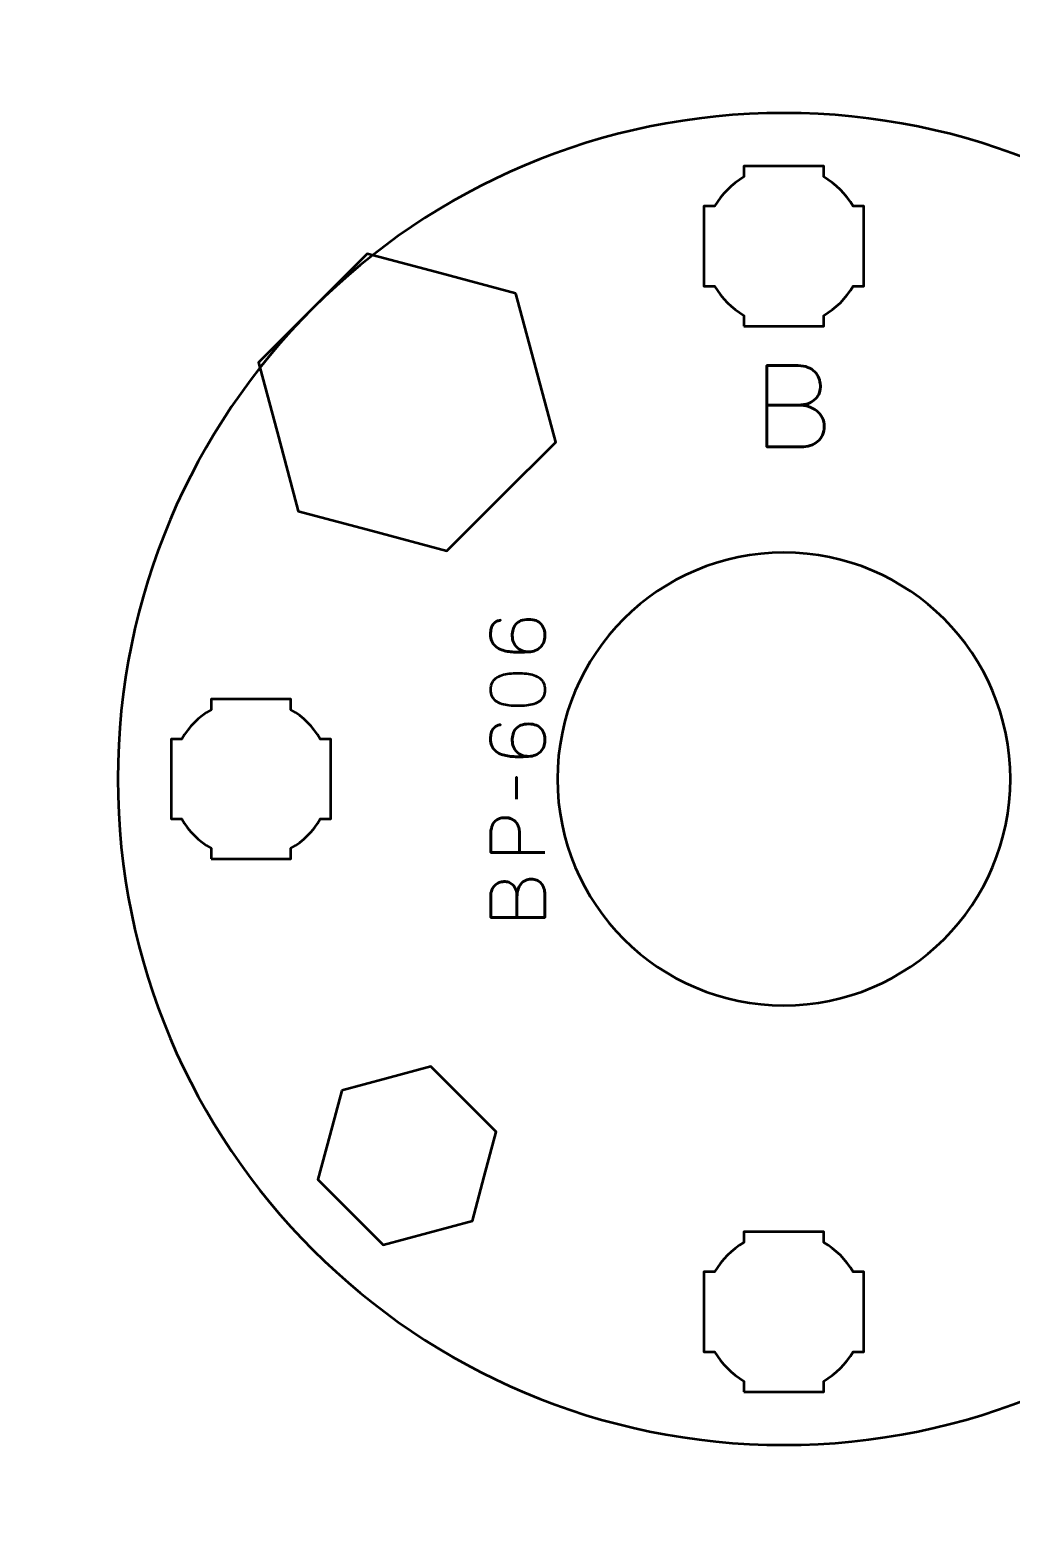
# Model space of a CAD drawing. Header units: centimetres. Extents: x -21 to 0, y -29.7 to 0.
# Drawn here: x -14.73 to -11.05, y -17.13 to -11.54 of the extents above; entities that cross this region are included whole.
import ezdxf

# ---------------------------------------------------------------- set-up
doc = ezdxf.new("R2010")
doc.units = ezdxf.units.CM
doc.header["$MEASUREMENT"] = 0
doc.layers.add('Layer 1', color=7, linetype='Continuous')

msp = doc.modelspace()

# ---------------------------------------------------------------- linework, layer by layer
at = {"layer": 'Layer 1', "color": 1, "lineweight": 53}
msp.add_open_spline([(-21.00003, -29.19995), (-21.00003, -29.19995), (-21.00003, -1.69992), (-21.00003, -1.69992), (-21.00003, -1.69992), (-21.00003, -1.61709), (-20.93286, -1.54992), (-20.85003, -1.54992), (-20.85003, -1.54992), (-20.7672, -1.54992), (-20.70003, -1.48275), (-20.70003, -1.39992), (-20.70003, -1.39992), (-20.70003, -1.31709), (-20.7672, -1.24992), (-20.85003, -1.24992), (-20.85003, -1.24992), (-20.93286, -1.24992), (-21.00003, -1.18275), (-21.00003, -1.09992), (-21.00003, -1.09992), (-21.00003, -1.09992), (-21.00003, -0.49992), (-21.00003, -0.49992), (-21.00003, -0.49992), (-21.00003, -0.22295), (-20.77694, 0.00004), (-20.49994, 0.00004), (-20.49994, 0.00004), (-20.49994, 0.00004), (-0.50008, 0.00004), (-0.50008, 0.00004), (-0.50008, 0.00004), (-0.22294, 0.00004), (0.00002, -0.22295), (0.00002, -0.49992), (0.00002, -0.49992), (0.00002, -0.49992), (0.00002, -29.19995), (0.00002, -29.19995), (0.00002, -29.19995), (0.00002, -29.47695), (-0.22294, -29.70004), (-0.50008, -29.70004), (-0.50008, -29.70004), (-0.50008, -29.70004), (-20.49994, -29.70004), (-20.49994, -29.70004), (-20.49994, -29.70004), (-20.77694, -29.70004), (-21.00003, -29.47695), (-21.00003, -29.19995)], degree=3, knots=[0, 0, 0, 0, 0.0769231, 0.0769231, 0.0769231, 0.0769231, 0.1538462, 0.1538462, 0.1538462, 0.1538462, 0.2307692, 0.2307692, 0.2307692, 0.2307692, 0.3076923, 0.3076923, 0.3076923, 0.3076923, 0.3846154, 0.3846154, 0.3846154, 0.3846154, 0.4615385, 0.4615385, 0.4615385, 0.4615385, 0.5384615, 0.5384615, 0.5384615, 0.5384615, 0.6153846, 0.6153846, 0.6153846, 0.6153846, 0.6923077, 0.6923077, 0.6923077, 0.6923077, 0.7692308, 0.7692308, 0.7692308, 0.7692308, 0.8461538, 0.8461538, 0.8461538, 0.8461538, 0.9230769, 0.9230769, 0.9230769, 0.9230769, 1, 1, 1, 1], dxfattribs=at)
at = {"layer": 'Layer 1', "color": 3, "lineweight": 53}
msp.add_open_spline([(-11.89997, -11.85), (-10.51947, -11.85), (-9.39997, -12.9695), (-9.39997, -14.35), (-9.39997, -14.35), (-9.39997, -15.7305), (-10.51947, -16.85), (-11.89997, -16.85), (-11.89997, -16.85), (-13.28047, -16.85), (-14.39997, -15.7305), (-14.39997, -14.35), (-14.39997, -14.35), (-14.39997, -12.9695), (-13.28047, -11.85), (-11.89997, -11.85)], degree=3, knots=[0, 0, 0, 0, 0.25, 0.25, 0.25, 0.25, 0.5, 0.5, 0.5, 0.5, 0.75, 0.75, 0.75, 0.75, 1, 1, 1, 1], dxfattribs=at)
at = {"layer": 'Layer 1', "lineweight": 53}
for points, knots in [([(-12.04996, -12.65006), (-12.04996, -12.65006), (-12.04996, -12.60988), (-12.04996, -12.60988), (-12.04996, -12.60988), (-12.0955, -12.58355), (-12.13346, -12.5456), (-12.15981, -12.50007), (-12.15981, -12.50007), (-12.15981, -12.50007), (-12.19996, -12.50007), (-12.19996, -12.50007), (-12.19996, -12.50007), (-12.19996, -12.50007), (-12.19996, -12.35155), (-12.19996, -12.35155), (-12.19996, -12.35155), (-12.19996, -12.35155), (-12.19998, -12.35), (-12.19998, -12.35), (-12.19998, -12.35), (-12.19998, -12.35), (-12.19996, -12.34845), (-12.19996, -12.34845), (-12.19996, -12.34845), (-12.19996, -12.34845), (-12.19996, -12.20006), (-12.19996, -12.20006), (-12.19996, -12.20006), (-12.19996, -12.20006), (-12.15986, -12.20006), (-12.15986, -12.20006), (-12.15986, -12.20006), (-12.13351, -12.15449), (-12.09552, -12.11649), (-12.04996, -12.09013), (-12.04996, -12.09013), (-12.04996, -12.09013), (-12.04996, -12.05005), (-12.04996, -12.05005), (-12.04996, -12.05005), (-12.04996, -12.05005), (-11.90462, -12.05005), (-11.90462, -12.05005), (-11.90462, -12.05005), (-11.90462, -12.05005), (-11.89998, -12.04999), (-11.89998, -12.04999), (-11.89998, -12.04999), (-11.89998, -12.04999), (-11.89533, -12.05005), (-11.89533, -12.05005), (-11.89533, -12.05005), (-11.89533, -12.05005), (-11.74995, -12.05005), (-11.74995, -12.05005), (-11.74995, -12.05005), (-11.74995, -12.05005), (-11.74995, -12.09013), (-11.74995, -12.09013), (-11.74995, -12.09013), (-11.70438, -12.11649), (-11.66641, -12.15449), (-11.64007, -12.20006), (-11.64007, -12.20006), (-11.64007, -12.20006), (-11.59995, -12.20006), (-11.59995, -12.20006), (-11.59995, -12.20006), (-11.59995, -12.20006), (-11.59995, -12.50007), (-11.59995, -12.50007), (-11.59995, -12.50007), (-11.59995, -12.50007), (-11.64012, -12.50007), (-11.64012, -12.50007), (-11.64012, -12.50007), (-11.66646, -12.5456), (-11.70442, -12.58355), (-11.74995, -12.60988), (-11.74995, -12.60988), (-11.74995, -12.60988), (-11.74995, -12.65006), (-11.74995, -12.65006), (-11.74995, -12.65006), (-11.74995, -12.65006), (-12.04996, -12.65006), (-12.04996, -12.65006)], [0, 0, 0, 0, 0.0454545, 0.0454545, 0.0454545, 0.0454545, 0.0909091, 0.0909091, 0.0909091, 0.0909091, 0.1363636, 0.1363636, 0.1363636, 0.1363636, 0.1818182, 0.1818182, 0.1818182, 0.1818182, 0.2272727, 0.2272727, 0.2272727, 0.2272727, 0.2727273, 0.2727273, 0.2727273, 0.2727273, 0.3181818, 0.3181818, 0.3181818, 0.3181818, 0.3636364, 0.3636364, 0.3636364, 0.3636364, 0.4090909, 0.4090909, 0.4090909, 0.4090909, 0.4545455, 0.4545455, 0.4545455, 0.4545455, 0.5, 0.5, 0.5, 0.5, 0.5454545, 0.5454545, 0.5454545, 0.5454545, 0.5909091, 0.5909091, 0.5909091, 0.5909091, 0.6363636, 0.6363636, 0.6363636, 0.6363636, 0.6818182, 0.6818182, 0.6818182, 0.6818182, 0.7272727, 0.7272727, 0.7272727, 0.7272727, 0.7727273, 0.7727273, 0.7727273, 0.7727273, 0.8181818, 0.8181818, 0.8181818, 0.8181818, 0.8636364, 0.8636364, 0.8636364, 0.8636364, 0.9090909, 0.9090909, 0.9090909, 0.9090909, 0.9545455, 0.9545455, 0.9545455, 0.9545455, 1, 1, 1, 1]), ([(-12.90595, -12.52754), (-12.90595, -12.52754), (-12.83123, -12.80637), (-12.83123, -12.80637), (-12.83123, -12.80637), (-12.83123, -12.80637), (-12.75652, -13.08522), (-12.75652, -13.08522), (-12.75652, -13.08522), (-12.75652, -13.08522), (-12.96064, -13.28934), (-12.96064, -13.28934), (-12.96064, -13.28934), (-12.96064, -13.28934), (-13.16476, -13.49346), (-13.16476, -13.49346), (-13.16476, -13.49346), (-13.16476, -13.49346), (-13.44361, -13.41875), (-13.44361, -13.41875), (-13.44361, -13.41875), (-13.44361, -13.41875), (-13.72244, -13.34403), (-13.72244, -13.34403), (-13.72244, -13.34403), (-13.72244, -13.34403), (-13.79715, -13.0652), (-13.79715, -13.0652), (-13.79715, -13.0652), (-13.79715, -13.0652), (-13.87187, -12.78636), (-13.87187, -12.78636), (-13.87187, -12.78636), (-13.87187, -12.78636), (-13.66775, -12.58223), (-13.66775, -12.58223), (-13.66775, -12.58223), (-13.66775, -12.58223), (-13.46362, -12.37811), (-13.46362, -12.37811), (-13.46362, -12.37811), (-13.46362, -12.37811), (-13.18478, -12.45283), (-13.18478, -12.45283), (-13.18478, -12.45283), (-13.18478, -12.45283), (-12.90595, -12.52754), (-12.90595, -12.52754)], [0, 0, 0, 0, 0.0833333, 0.0833333, 0.0833333, 0.0833333, 0.1666667, 0.1666667, 0.1666667, 0.1666667, 0.25, 0.25, 0.25, 0.25, 0.3333333, 0.3333333, 0.3333333, 0.3333333, 0.4166667, 0.4166667, 0.4166667, 0.4166667, 0.5, 0.5, 0.5, 0.5, 0.5833333, 0.5833333, 0.5833333, 0.5833333, 0.6666667, 0.6666667, 0.6666667, 0.6666667, 0.75, 0.75, 0.75, 0.75, 0.8333333, 0.8333333, 0.8333333, 0.8333333, 0.9166667, 0.9166667, 0.9166667, 0.9166667, 1, 1, 1, 1]), ([(-11.89997, -13.5), (-11.4306, -13.5), (-11.04997, -13.88063), (-11.04997, -14.35), (-11.04997, -14.35), (-11.04997, -14.81937), (-11.4306, -15.2), (-11.89997, -15.2), (-11.89997, -15.2), (-12.36934, -15.2), (-12.74997, -14.81937), (-12.74997, -14.35), (-12.74997, -14.35), (-12.74997, -13.88063), (-12.36934, -13.5), (-11.89997, -13.5)], [0, 0, 0, 0, 0.25, 0.25, 0.25, 0.25, 0.5, 0.5, 0.5, 0.5, 0.75, 0.75, 0.75, 0.75, 1, 1, 1, 1]), ([(-14.04996, -14.65006), (-14.04996, -14.65006), (-14.04996, -14.60988), (-14.04996, -14.60988), (-14.04996, -14.60988), (-14.0955, -14.58355), (-14.13346, -14.5456), (-14.15981, -14.50007), (-14.15981, -14.50007), (-14.15981, -14.50007), (-14.19996, -14.50007), (-14.19996, -14.50007), (-14.19996, -14.50007), (-14.19996, -14.50007), (-14.19996, -14.35155), (-14.19996, -14.35155), (-14.19996, -14.35155), (-14.19996, -14.35155), (-14.19998, -14.35), (-14.19998, -14.35), (-14.19998, -14.35), (-14.19998, -14.35), (-14.19996, -14.34845), (-14.19996, -14.34845), (-14.19996, -14.34845), (-14.19996, -14.34845), (-14.19996, -14.20006), (-14.19996, -14.20006), (-14.19996, -14.20006), (-14.19996, -14.20006), (-14.15986, -14.20006), (-14.15986, -14.20006), (-14.15986, -14.20006), (-14.13351, -14.15449), (-14.09552, -14.11649), (-14.04996, -14.09013), (-14.04996, -14.09013), (-14.04996, -14.09013), (-14.04996, -14.05005), (-14.04996, -14.05005), (-14.04996, -14.05005), (-14.04996, -14.05005), (-13.90462, -14.05005), (-13.90462, -14.05005), (-13.90462, -14.05005), (-13.90462, -14.05005), (-13.89998, -14.04999), (-13.89998, -14.04999), (-13.89998, -14.04999), (-13.89998, -14.04999), (-13.89533, -14.05005), (-13.89533, -14.05005), (-13.89533, -14.05005), (-13.89533, -14.05005), (-13.74995, -14.05005), (-13.74995, -14.05005), (-13.74995, -14.05005), (-13.74995, -14.05005), (-13.74995, -14.09013), (-13.74995, -14.09013), (-13.74995, -14.09013), (-13.70438, -14.11649), (-13.66641, -14.15449), (-13.64007, -14.20006), (-13.64007, -14.20006), (-13.64007, -14.20006), (-13.59995, -14.20006), (-13.59995, -14.20006), (-13.59995, -14.20006), (-13.59995, -14.20006), (-13.59995, -14.50007), (-13.59995, -14.50007), (-13.59995, -14.50007), (-13.59995, -14.50007), (-13.64012, -14.50007), (-13.64012, -14.50007), (-13.64012, -14.50007), (-13.66646, -14.5456), (-13.70442, -14.58355), (-13.74995, -14.60988), (-13.74995, -14.60988), (-13.74995, -14.60988), (-13.74995, -14.65006), (-13.74995, -14.65006), (-13.74995, -14.65006), (-13.74995, -14.65006), (-14.04996, -14.65006), (-14.04996, -14.65006)], [0, 0, 0, 0, 0.0454545, 0.0454545, 0.0454545, 0.0454545, 0.0909091, 0.0909091, 0.0909091, 0.0909091, 0.1363636, 0.1363636, 0.1363636, 0.1363636, 0.1818182, 0.1818182, 0.1818182, 0.1818182, 0.2272727, 0.2272727, 0.2272727, 0.2272727, 0.2727273, 0.2727273, 0.2727273, 0.2727273, 0.3181818, 0.3181818, 0.3181818, 0.3181818, 0.3636364, 0.3636364, 0.3636364, 0.3636364, 0.4090909, 0.4090909, 0.4090909, 0.4090909, 0.4545455, 0.4545455, 0.4545455, 0.4545455, 0.5, 0.5, 0.5, 0.5, 0.5454545, 0.5454545, 0.5454545, 0.5454545, 0.5909091, 0.5909091, 0.5909091, 0.5909091, 0.6363636, 0.6363636, 0.6363636, 0.6363636, 0.6818182, 0.6818182, 0.6818182, 0.6818182, 0.7272727, 0.7272727, 0.7272727, 0.7272727, 0.7727273, 0.7727273, 0.7727273, 0.7727273, 0.8181818, 0.8181818, 0.8181818, 0.8181818, 0.8636364, 0.8636364, 0.8636364, 0.8636364, 0.9090909, 0.9090909, 0.9090909, 0.9090909, 0.9545455, 0.9545455, 0.9545455, 0.9545455, 1, 1, 1, 1]), ([(-13.55914, -15.51925), (-13.55914, -15.51925), (-13.39184, -15.47442), (-13.39184, -15.47442), (-13.39184, -15.47442), (-13.39184, -15.47442), (-13.22453, -15.42959), (-13.22453, -15.42959), (-13.22453, -15.42959), (-13.22453, -15.42959), (-13.10206, -15.55207), (-13.10206, -15.55207), (-13.10206, -15.55207), (-13.10206, -15.55207), (-12.97958, -15.67454), (-12.97958, -15.67454), (-12.97958, -15.67454), (-12.97958, -15.67454), (-13.02441, -15.84185), (-13.02441, -15.84185), (-13.02441, -15.84185), (-13.02441, -15.84185), (-13.06924, -16.00915), (-13.06924, -16.00915), (-13.06924, -16.00915), (-13.06924, -16.00915), (-13.23654, -16.05398), (-13.23654, -16.05398), (-13.23654, -16.05398), (-13.23654, -16.05398), (-13.40385, -16.09881), (-13.40385, -16.09881), (-13.40385, -16.09881), (-13.40385, -16.09881), (-13.52632, -15.97633), (-13.52632, -15.97633), (-13.52632, -15.97633), (-13.52632, -15.97633), (-13.6488, -15.85386), (-13.6488, -15.85386), (-13.6488, -15.85386), (-13.6488, -15.85386), (-13.60397, -15.68655), (-13.60397, -15.68655), (-13.60397, -15.68655), (-13.60397, -15.68655), (-13.55914, -15.51925), (-13.55914, -15.51925)], [0, 0, 0, 0, 0.0833333, 0.0833333, 0.0833333, 0.0833333, 0.1666667, 0.1666667, 0.1666667, 0.1666667, 0.25, 0.25, 0.25, 0.25, 0.3333333, 0.3333333, 0.3333333, 0.3333333, 0.4166667, 0.4166667, 0.4166667, 0.4166667, 0.5, 0.5, 0.5, 0.5, 0.5833333, 0.5833333, 0.5833333, 0.5833333, 0.6666667, 0.6666667, 0.6666667, 0.6666667, 0.75, 0.75, 0.75, 0.75, 0.8333333, 0.8333333, 0.8333333, 0.8333333, 0.9166667, 0.9166667, 0.9166667, 0.9166667, 1, 1, 1, 1]), ([(-12.04996, -16.65006), (-12.04996, -16.65006), (-12.04996, -16.60988), (-12.04996, -16.60988), (-12.04996, -16.60988), (-12.0955, -16.58355), (-12.13346, -16.5456), (-12.15981, -16.50007), (-12.15981, -16.50007), (-12.15981, -16.50007), (-12.19996, -16.50007), (-12.19996, -16.50007), (-12.19996, -16.50007), (-12.19996, -16.50007), (-12.19996, -16.35155), (-12.19996, -16.35155), (-12.19996, -16.35155), (-12.19996, -16.35155), (-12.19998, -16.35), (-12.19998, -16.35), (-12.19998, -16.35), (-12.19998, -16.35), (-12.19996, -16.34845), (-12.19996, -16.34845), (-12.19996, -16.34845), (-12.19996, -16.34845), (-12.19996, -16.20006), (-12.19996, -16.20006), (-12.19996, -16.20006), (-12.19996, -16.20006), (-12.15986, -16.20006), (-12.15986, -16.20006), (-12.15986, -16.20006), (-12.13351, -16.15449), (-12.09552, -16.11649), (-12.04996, -16.09013), (-12.04996, -16.09013), (-12.04996, -16.09013), (-12.04996, -16.05005), (-12.04996, -16.05005), (-12.04996, -16.05005), (-12.04996, -16.05005), (-11.90462, -16.05005), (-11.90462, -16.05005), (-11.90462, -16.05005), (-11.90462, -16.05005), (-11.89998, -16.04999), (-11.89998, -16.04999), (-11.89998, -16.04999), (-11.89998, -16.04999), (-11.89533, -16.05005), (-11.89533, -16.05005), (-11.89533, -16.05005), (-11.89533, -16.05005), (-11.74995, -16.05005), (-11.74995, -16.05005), (-11.74995, -16.05005), (-11.74995, -16.05005), (-11.74995, -16.09013), (-11.74995, -16.09013), (-11.74995, -16.09013), (-11.70438, -16.11649), (-11.66641, -16.15449), (-11.64007, -16.20006), (-11.64007, -16.20006), (-11.64007, -16.20006), (-11.59995, -16.20006), (-11.59995, -16.20006), (-11.59995, -16.20006), (-11.59995, -16.20006), (-11.59995, -16.50007), (-11.59995, -16.50007), (-11.59995, -16.50007), (-11.59995, -16.50007), (-11.64012, -16.50007), (-11.64012, -16.50007), (-11.64012, -16.50007), (-11.66646, -16.5456), (-11.70442, -16.58355), (-11.74995, -16.60988), (-11.74995, -16.60988), (-11.74995, -16.60988), (-11.74995, -16.65006), (-11.74995, -16.65006), (-11.74995, -16.65006), (-11.74995, -16.65006), (-12.04996, -16.65006), (-12.04996, -16.65006)], [0, 0, 0, 0, 0.0454545, 0.0454545, 0.0454545, 0.0454545, 0.0909091, 0.0909091, 0.0909091, 0.0909091, 0.1363636, 0.1363636, 0.1363636, 0.1363636, 0.1818182, 0.1818182, 0.1818182, 0.1818182, 0.2272727, 0.2272727, 0.2272727, 0.2272727, 0.2727273, 0.2727273, 0.2727273, 0.2727273, 0.3181818, 0.3181818, 0.3181818, 0.3181818, 0.3636364, 0.3636364, 0.3636364, 0.3636364, 0.4090909, 0.4090909, 0.4090909, 0.4090909, 0.4545455, 0.4545455, 0.4545455, 0.4545455, 0.5, 0.5, 0.5, 0.5, 0.5454545, 0.5454545, 0.5454545, 0.5454545, 0.5909091, 0.5909091, 0.5909091, 0.5909091, 0.6363636, 0.6363636, 0.6363636, 0.6363636, 0.6818182, 0.6818182, 0.6818182, 0.6818182, 0.7272727, 0.7272727, 0.7272727, 0.7272727, 0.7727273, 0.7727273, 0.7727273, 0.7727273, 0.8181818, 0.8181818, 0.8181818, 0.8181818, 0.8636364, 0.8636364, 0.8636364, 0.8636364, 0.9090909, 0.9090909, 0.9090909, 0.9090909, 0.9545455, 0.9545455, 0.9545455, 0.9545455, 1, 1, 1, 1])]:
    msp.add_open_spline(points, degree=3, knots=knots, dxfattribs=at)
at = {"layer": 'Layer 1', "color": 5, "lineweight": 53}
for points, knots in [([(-11.96457, -12.94636), (-11.96457, -12.94636), (-11.84731, -12.94636), (-11.84731, -12.94636), (-11.84731, -12.94636), (-11.83207, -12.94629), (-11.81909, -12.94418), (-11.80815, -12.94001), (-11.80815, -12.94001), (-11.79728, -12.93592), (-11.78847, -12.93035), (-11.78162, -12.92336), (-11.78162, -12.92336), (-11.77478, -12.91638), (-11.76984, -12.90848), (-11.76673, -12.89973), (-11.76673, -12.89973), (-11.7637, -12.89105), (-11.76229, -12.88202), (-11.76264, -12.87271), (-11.76264, -12.87271), (-11.76307, -12.86339), (-11.76504, -12.85436), (-11.76857, -12.84554), (-11.76857, -12.84554), (-11.77203, -12.83672), (-11.77725, -12.82875), (-11.78409, -12.82162), (-11.78409, -12.82162), (-11.79093, -12.8145), (-11.79947, -12.80885), (-11.80984, -12.80469), (-11.80984, -12.80469), (-11.82022, -12.80046), (-11.83242, -12.79827), (-11.84646, -12.7982), (-11.84646, -12.7982), (-11.84646, -12.7982), (-11.96457, -12.7982), (-11.96457, -12.7982), (-11.96457, -12.7982), (-11.96457, -12.7982), (-11.96457, -13.10342), (-11.96457, -13.10342), (-11.96457, -13.10342), (-11.96457, -13.10342), (-11.83461, -13.10342), (-11.83461, -13.10342), (-11.83461, -13.10342), (-11.82247, -13.10342), (-11.81118, -13.10166), (-11.80074, -13.0982), (-11.80074, -13.0982), (-11.7903, -13.09467), (-11.7812, -13.08966), (-11.7733, -13.08296), (-11.7733, -13.08296), (-11.76546, -13.07633), (-11.75933, -13.06828), (-11.75495, -13.05876), (-11.75495, -13.05876), (-11.75058, -13.04923), (-11.74832, -13.03844), (-11.74825, -13.02637), (-11.74825, -13.02637), (-11.74853, -13.01424), (-11.75107, -13.0033), (-11.75594, -12.9935), (-11.75594, -12.9935), (-11.76081, -12.98369), (-11.76758, -12.97529), (-11.77633, -12.96824), (-11.77633, -12.96824), (-11.78508, -12.96125), (-11.79552, -12.95582), (-11.80752, -12.95208), (-11.80752, -12.95208), (-11.81951, -12.94834), (-11.83277, -12.94644), (-11.84731, -12.94636), (-11.84731, -12.94636), (-11.83277, -12.94644), (-11.81951, -12.94834), (-11.80752, -12.95208), (-11.80752, -12.95208), (-11.79552, -12.95582), (-11.78508, -12.96125), (-11.77633, -12.96824), (-11.77633, -12.96824), (-11.76758, -12.97529), (-11.76081, -12.98369), (-11.75594, -12.9935), (-11.75594, -12.9935), (-11.75107, -13.0033), (-11.74853, -13.01424), (-11.74825, -13.02637), (-11.74825, -13.02637), (-11.74832, -13.03844), (-11.75058, -13.04923), (-11.75495, -13.05876), (-11.75495, -13.05876), (-11.75933, -13.06828), (-11.76546, -13.07633), (-11.7733, -13.08296), (-11.7733, -13.08296), (-11.7812, -13.08966), (-11.7903, -13.09467), (-11.80074, -13.0982), (-11.80074, -13.0982), (-11.81118, -13.10166), (-11.82247, -13.10342), (-11.83461, -13.10342), (-11.83461, -13.10342), (-11.83461, -13.10342), (-11.96457, -13.10342), (-11.96457, -13.10342), (-11.96457, -13.10342), (-11.96457, -13.10342), (-11.96457, -12.7982), (-11.96457, -12.7982), (-11.96457, -12.7982), (-11.96457, -12.7982), (-11.84646, -12.7982), (-11.84646, -12.7982), (-11.84646, -12.7982), (-11.83242, -12.79827), (-11.82022, -12.80046), (-11.80984, -12.80469), (-11.80984, -12.80469), (-11.79947, -12.80885), (-11.79093, -12.8145), (-11.78409, -12.82162), (-11.78409, -12.82162), (-11.77725, -12.82875), (-11.77203, -12.83672), (-11.76857, -12.84554), (-11.76857, -12.84554), (-11.76504, -12.85436), (-11.76307, -12.86339), (-11.76264, -12.87271), (-11.76264, -12.87271), (-11.76229, -12.88202), (-11.7637, -12.89105), (-11.76673, -12.89973), (-11.76673, -12.89973), (-11.76984, -12.90848), (-11.77478, -12.91638), (-11.78162, -12.92336), (-11.78162, -12.92336), (-11.78847, -12.93035), (-11.79728, -12.93592), (-11.80815, -12.94001), (-11.80815, -12.94001), (-11.81909, -12.94418), (-11.83207, -12.94629), (-11.84731, -12.94636), (-11.84731, -12.94636), (-11.84731, -12.94636), (-11.96457, -12.94636), (-11.96457, -12.94636)], [0, 0, 0, 0, 0.025, 0.025, 0.025, 0.025, 0.05, 0.05, 0.05, 0.05, 0.075, 0.075, 0.075, 0.075, 0.1, 0.1, 0.1, 0.1, 0.125, 0.125, 0.125, 0.125, 0.15, 0.15, 0.15, 0.15, 0.175, 0.175, 0.175, 0.175, 0.2, 0.2, 0.2, 0.2, 0.225, 0.225, 0.225, 0.225, 0.25, 0.25, 0.25, 0.25, 0.275, 0.275, 0.275, 0.275, 0.3, 0.3, 0.3, 0.3, 0.325, 0.325, 0.325, 0.325, 0.35, 0.35, 0.35, 0.35, 0.375, 0.375, 0.375, 0.375, 0.4, 0.4, 0.4, 0.4, 0.425, 0.425, 0.425, 0.425, 0.45, 0.45, 0.45, 0.45, 0.475, 0.475, 0.475, 0.475, 0.5, 0.5, 0.5, 0.5, 0.525, 0.525, 0.525, 0.525, 0.55, 0.55, 0.55, 0.55, 0.575, 0.575, 0.575, 0.575, 0.6, 0.6, 0.6, 0.6, 0.625, 0.625, 0.625, 0.625, 0.65, 0.65, 0.65, 0.65, 0.675, 0.675, 0.675, 0.675, 0.7, 0.7, 0.7, 0.7, 0.725, 0.725, 0.725, 0.725, 0.75, 0.75, 0.75, 0.75, 0.775, 0.775, 0.775, 0.775, 0.8, 0.8, 0.8, 0.8, 0.825, 0.825, 0.825, 0.825, 0.85, 0.85, 0.85, 0.85, 0.875, 0.875, 0.875, 0.875, 0.9, 0.9, 0.9, 0.9, 0.925, 0.925, 0.925, 0.925, 0.95, 0.95, 0.95, 0.95, 0.975, 0.975, 0.975, 0.975, 1, 1, 1, 1]), ([(-12.85822, -13.87269), (-12.86744, -13.87264), (-12.87577, -13.87113), (-12.88325, -13.86812), (-12.88325, -13.86812), (-12.89077, -13.86516), (-12.89722, -13.86097), (-12.90258, -13.85556), (-12.90258, -13.85556), (-12.90799, -13.8502), (-12.91213, -13.84385), (-12.91504, -13.83661), (-12.91504, -13.83661), (-12.91796, -13.82937), (-12.91942, -13.82142), (-12.91946, -13.81286), (-12.91946, -13.81286), (-12.91951, -13.80425), (-12.91843, -13.7962), (-12.91626, -13.78873), (-12.91626, -13.78873), (-12.91415, -13.78125), (-12.91067, -13.77471), (-12.90587, -13.76902), (-12.90587, -13.76902), (-12.90112, -13.76333), (-12.89482, -13.75886), (-12.88696, -13.75566), (-12.88696, -13.75566), (-12.87911, -13.75246), (-12.86956, -13.75081), (-12.85822, -13.75077), (-12.85822, -13.75077), (-12.84689, -13.75081), (-12.83734, -13.75246), (-12.82948, -13.75566), (-12.82948, -13.75566), (-12.82163, -13.75886), (-12.81532, -13.76333), (-12.81057, -13.76902), (-12.81057, -13.76902), (-12.80578, -13.77471), (-12.8023, -13.78125), (-12.80018, -13.78873), (-12.80018, -13.78873), (-12.79801, -13.7962), (-12.79693, -13.80425), (-12.79698, -13.81286), (-12.79698, -13.81286), (-12.79703, -13.82142), (-12.79849, -13.82927), (-12.8014, -13.83647), (-12.8014, -13.83647), (-12.80432, -13.84362), (-12.80846, -13.84983), (-12.81382, -13.85514), (-12.81382, -13.85514), (-12.81923, -13.86046), (-12.82567, -13.86464), (-12.83315, -13.86765), (-12.83315, -13.86765), (-12.84068, -13.87071), (-12.849, -13.87236), (-12.85822, -13.87269), (-12.85822, -13.87269), (-12.86288, -13.87287), (-12.86843, -13.87311), (-12.87487, -13.87344), (-12.87487, -13.87344), (-12.88136, -13.87377), (-12.88842, -13.87396), (-12.89599, -13.874), (-12.89599, -13.874), (-12.90361, -13.87405), (-12.91147, -13.87381), (-12.91951, -13.8732), (-12.91951, -13.8732), (-12.9276, -13.87264), (-12.93555, -13.87151), (-12.94336, -13.86986), (-12.94336, -13.86986), (-12.95121, -13.86822), (-12.9586, -13.86587), (-12.96551, -13.86276), (-12.96551, -13.86276), (-12.97243, -13.85966), (-12.97854, -13.85566), (-12.98386, -13.85072), (-12.98386, -13.85072), (-12.98917, -13.84573), (-12.99336, -13.83967), (-12.99642, -13.83247), (-12.99642, -13.83247), (-12.99943, -13.82527), (-13.00098, -13.81676), (-13.00103, -13.80693), (-13.00103, -13.80693), (-13.00098, -13.79837), (-13.00013, -13.79112), (-12.99849, -13.7851), (-12.99849, -13.7851), (-12.99684, -13.77908), (-12.99463, -13.77414), (-12.9919, -13.77019), (-12.9919, -13.77019), (-12.98912, -13.76629), (-12.98611, -13.76318), (-12.98277, -13.76093), (-12.98277, -13.76093), (-12.97948, -13.75867), (-12.97614, -13.75698), (-12.9728, -13.75594), (-12.9728, -13.75594), (-12.96946, -13.75486), (-12.96636, -13.75415), (-12.96349, -13.75387), (-12.96349, -13.75387), (-12.96636, -13.75415), (-12.96946, -13.75486), (-12.9728, -13.75594), (-12.9728, -13.75594), (-12.97614, -13.75698), (-12.97948, -13.75867), (-12.98277, -13.76093), (-12.98277, -13.76093), (-12.98611, -13.76318), (-12.98912, -13.76629), (-12.9919, -13.77019), (-12.9919, -13.77019), (-12.99463, -13.77414), (-12.99684, -13.77908), (-12.99849, -13.7851), (-12.99849, -13.7851), (-13.00013, -13.79112), (-13.00098, -13.79837), (-13.00103, -13.80693), (-13.00103, -13.80693), (-13.00098, -13.81676), (-12.99943, -13.82527), (-12.99642, -13.83247), (-12.99642, -13.83247), (-12.99336, -13.83967), (-12.98917, -13.84573), (-12.98386, -13.85072), (-12.98386, -13.85072), (-12.97854, -13.85566), (-12.97243, -13.85966), (-12.96551, -13.86276), (-12.96551, -13.86276), (-12.9586, -13.86587), (-12.95121, -13.86822), (-12.94336, -13.86986), (-12.94336, -13.86986), (-12.93555, -13.87151), (-12.9276, -13.87264), (-12.91951, -13.8732), (-12.91951, -13.8732), (-12.91147, -13.87381), (-12.90361, -13.87405), (-12.89599, -13.874), (-12.89599, -13.874), (-12.88842, -13.87396), (-12.88136, -13.87377), (-12.87487, -13.87344), (-12.87487, -13.87344), (-12.86843, -13.87311), (-12.86288, -13.87287), (-12.85822, -13.87269), (-12.85822, -13.87269), (-12.849, -13.87236), (-12.84068, -13.87071), (-12.83315, -13.86765), (-12.83315, -13.86765), (-12.82567, -13.86464), (-12.81923, -13.86046), (-12.81382, -13.85514), (-12.81382, -13.85514), (-12.80846, -13.84983), (-12.80432, -13.84362), (-12.8014, -13.83647), (-12.8014, -13.83647), (-12.79849, -13.82927), (-12.79703, -13.82142), (-12.79698, -13.81286), (-12.79698, -13.81286), (-12.79693, -13.80425), (-12.79801, -13.7962), (-12.80018, -13.78873), (-12.80018, -13.78873), (-12.8023, -13.78125), (-12.80578, -13.77471), (-12.81057, -13.76902), (-12.81057, -13.76902), (-12.81532, -13.76333), (-12.82163, -13.75886), (-12.82948, -13.75566), (-12.82948, -13.75566), (-12.83734, -13.75246), (-12.84689, -13.75081), (-12.85822, -13.75077), (-12.85822, -13.75077), (-12.86956, -13.75081), (-12.87911, -13.75246), (-12.88696, -13.75566), (-12.88696, -13.75566), (-12.89482, -13.75886), (-12.90112, -13.76333), (-12.90587, -13.76902), (-12.90587, -13.76902), (-12.91067, -13.77471), (-12.91415, -13.78125), (-12.91626, -13.78873), (-12.91626, -13.78873), (-12.91843, -13.7962), (-12.91951, -13.80425), (-12.91946, -13.81286), (-12.91946, -13.81286), (-12.91942, -13.82142), (-12.91796, -13.82937), (-12.91504, -13.83661), (-12.91504, -13.83661), (-12.91213, -13.84385), (-12.90799, -13.8502), (-12.90258, -13.85556), (-12.90258, -13.85556), (-12.89722, -13.86097), (-12.89077, -13.86516), (-12.88325, -13.86812), (-12.88325, -13.86812), (-12.87577, -13.87113), (-12.86744, -13.87264), (-12.85822, -13.87269)], [0, 0, 0, 0, 0.0172414, 0.0172414, 0.0172414, 0.0172414, 0.0344828, 0.0344828, 0.0344828, 0.0344828, 0.0517241, 0.0517241, 0.0517241, 0.0517241, 0.0689655, 0.0689655, 0.0689655, 0.0689655, 0.0862069, 0.0862069, 0.0862069, 0.0862069, 0.1034483, 0.1034483, 0.1034483, 0.1034483, 0.1206897, 0.1206897, 0.1206897, 0.1206897, 0.137931, 0.137931, 0.137931, 0.137931, 0.1551724, 0.1551724, 0.1551724, 0.1551724, 0.1724138, 0.1724138, 0.1724138, 0.1724138, 0.1896552, 0.1896552, 0.1896552, 0.1896552, 0.2068966, 0.2068966, 0.2068966, 0.2068966, 0.2241379, 0.2241379, 0.2241379, 0.2241379, 0.2413793, 0.2413793, 0.2413793, 0.2413793, 0.2586207, 0.2586207, 0.2586207, 0.2586207, 0.2758621, 0.2758621, 0.2758621, 0.2758621, 0.2931034, 0.2931034, 0.2931034, 0.2931034, 0.3103448, 0.3103448, 0.3103448, 0.3103448, 0.3275862, 0.3275862, 0.3275862, 0.3275862, 0.3448276, 0.3448276, 0.3448276, 0.3448276, 0.362069, 0.362069, 0.362069, 0.362069, 0.3793103, 0.3793103, 0.3793103, 0.3793103, 0.3965517, 0.3965517, 0.3965517, 0.3965517, 0.4137931, 0.4137931, 0.4137931, 0.4137931, 0.4310345, 0.4310345, 0.4310345, 0.4310345, 0.4482759, 0.4482759, 0.4482759, 0.4482759, 0.4655172, 0.4655172, 0.4655172, 0.4655172, 0.4827586, 0.4827586, 0.4827586, 0.4827586, 0.5, 0.5, 0.5, 0.5, 0.5172414, 0.5172414, 0.5172414, 0.5172414, 0.5344828, 0.5344828, 0.5344828, 0.5344828, 0.5517241, 0.5517241, 0.5517241, 0.5517241, 0.5689655, 0.5689655, 0.5689655, 0.5689655, 0.5862069, 0.5862069, 0.5862069, 0.5862069, 0.6034483, 0.6034483, 0.6034483, 0.6034483, 0.6206897, 0.6206897, 0.6206897, 0.6206897, 0.637931, 0.637931, 0.637931, 0.637931, 0.6551724, 0.6551724, 0.6551724, 0.6551724, 0.6724138, 0.6724138, 0.6724138, 0.6724138, 0.6896552, 0.6896552, 0.6896552, 0.6896552, 0.7068966, 0.7068966, 0.7068966, 0.7068966, 0.7241379, 0.7241379, 0.7241379, 0.7241379, 0.7413793, 0.7413793, 0.7413793, 0.7413793, 0.7586207, 0.7586207, 0.7586207, 0.7586207, 0.7758621, 0.7758621, 0.7758621, 0.7758621, 0.7931034, 0.7931034, 0.7931034, 0.7931034, 0.8103448, 0.8103448, 0.8103448, 0.8103448, 0.8275862, 0.8275862, 0.8275862, 0.8275862, 0.8448276, 0.8448276, 0.8448276, 0.8448276, 0.862069, 0.862069, 0.862069, 0.862069, 0.8793103, 0.8793103, 0.8793103, 0.8793103, 0.8965517, 0.8965517, 0.8965517, 0.8965517, 0.9137931, 0.9137931, 0.9137931, 0.9137931, 0.9310345, 0.9310345, 0.9310345, 0.9310345, 0.9482759, 0.9482759, 0.9482759, 0.9482759, 0.9655172, 0.9655172, 0.9655172, 0.9655172, 0.9827586, 0.9827586, 0.9827586, 0.9827586, 1, 1, 1, 1]), ([(-12.79698, -14.01436), (-12.79703, -14.00448), (-12.79877, -13.99596), (-12.80215, -13.98886), (-12.80215, -13.98886), (-12.80554, -13.98181), (-12.81039, -13.97593), (-12.81655, -13.97122), (-12.81655, -13.97122), (-12.82276, -13.96657), (-12.83009, -13.9629), (-12.83856, -13.96017), (-12.83856, -13.96017), (-12.84703, -13.95749), (-12.85629, -13.95556), (-12.86645, -13.95448), (-12.86645, -13.95448), (-12.87661, -13.95335), (-12.88729, -13.95279), (-12.89858, -13.95283), (-12.89858, -13.95283), (-12.90982, -13.95279), (-12.9205, -13.95335), (-12.93061, -13.95448), (-12.93061, -13.95448), (-12.94072, -13.95556), (-12.95004, -13.95749), (-12.9585, -13.96017), (-12.9585, -13.96017), (-12.96692, -13.9629), (-12.97426, -13.96657), (-12.98052, -13.97122), (-12.98052, -13.97122), (-12.98673, -13.97593), (-12.99157, -13.98181), (-12.99496, -13.98886), (-12.99496, -13.98886), (-12.99839, -13.99596), (-13.00013, -14.00448), (-13.00018, -14.01436), (-13.00018, -14.01436), (-13.00013, -14.02423), (-12.99839, -14.03275), (-12.99496, -14.03985), (-12.99496, -14.03985), (-12.99157, -14.04691), (-12.98673, -14.05279), (-12.98052, -14.05749), (-12.98052, -14.05749), (-12.97426, -14.06215), (-12.96692, -14.06581), (-12.9585, -14.06854), (-12.9585, -14.06854), (-12.95004, -14.07122), (-12.94072, -14.07315), (-12.93061, -14.07423), (-12.93061, -14.07423), (-12.9205, -14.07536), (-12.90982, -14.07593), (-12.89858, -14.07588), (-12.89858, -14.07588), (-12.88729, -14.07593), (-12.87661, -14.07536), (-12.86645, -14.07423), (-12.86645, -14.07423), (-12.85629, -14.07315), (-12.84703, -14.07122), (-12.83856, -14.06854), (-12.83856, -14.06854), (-12.83009, -14.06581), (-12.82276, -14.06215), (-12.81655, -14.05749), (-12.81655, -14.05749), (-12.81039, -14.05279), (-12.80554, -14.04691), (-12.80215, -14.03985), (-12.80215, -14.03985), (-12.79877, -14.03275), (-12.79703, -14.02423), (-12.79698, -14.01436)], [0, 0, 0, 0, 0.05, 0.05, 0.05, 0.05, 0.1, 0.1, 0.1, 0.1, 0.15, 0.15, 0.15, 0.15, 0.2, 0.2, 0.2, 0.2, 0.25, 0.25, 0.25, 0.25, 0.3, 0.3, 0.3, 0.3, 0.35, 0.35, 0.35, 0.35, 0.4, 0.4, 0.4, 0.4, 0.45, 0.45, 0.45, 0.45, 0.5, 0.5, 0.5, 0.5, 0.55, 0.55, 0.55, 0.55, 0.6, 0.6, 0.6, 0.6, 0.65, 0.65, 0.65, 0.65, 0.7, 0.7, 0.7, 0.7, 0.75, 0.75, 0.75, 0.75, 0.8, 0.8, 0.8, 0.8, 0.85, 0.85, 0.85, 0.85, 0.9, 0.9, 0.9, 0.9, 0.95, 0.95, 0.95, 0.95, 1, 1, 1, 1]), ([(-12.79698, -14.01436), (-12.79703, -14.00448), (-12.79877, -13.99596), (-12.80215, -13.98886), (-12.80215, -13.98886), (-12.80554, -13.98181), (-12.81039, -13.97593), (-12.81655, -13.97122), (-12.81655, -13.97122), (-12.82276, -13.96657), (-12.83009, -13.9629), (-12.83856, -13.96017), (-12.83856, -13.96017), (-12.84703, -13.95749), (-12.85629, -13.95556), (-12.86645, -13.95448), (-12.86645, -13.95448), (-12.87661, -13.95335), (-12.88729, -13.95279), (-12.89858, -13.95283), (-12.89858, -13.95283), (-12.90982, -13.95279), (-12.9205, -13.95335), (-12.93061, -13.95448), (-12.93061, -13.95448), (-12.94072, -13.95556), (-12.95004, -13.95749), (-12.9585, -13.96017), (-12.9585, -13.96017), (-12.96692, -13.9629), (-12.97426, -13.96657), (-12.98052, -13.97122), (-12.98052, -13.97122), (-12.98673, -13.97593), (-12.99157, -13.98181), (-12.99496, -13.98886), (-12.99496, -13.98886), (-12.99839, -13.99596), (-13.00013, -14.00448), (-13.00018, -14.01436), (-13.00018, -14.01436), (-13.00013, -14.02423), (-12.99839, -14.03275), (-12.99496, -14.03985), (-12.99496, -14.03985), (-12.99157, -14.04691), (-12.98673, -14.05279), (-12.98052, -14.05749), (-12.98052, -14.05749), (-12.97426, -14.06215), (-12.96692, -14.06581), (-12.9585, -14.06854), (-12.9585, -14.06854), (-12.95004, -14.07122), (-12.94072, -14.07315), (-12.93061, -14.07423), (-12.93061, -14.07423), (-12.9205, -14.07536), (-12.90982, -14.07593), (-12.89858, -14.07588), (-12.89858, -14.07588), (-12.88729, -14.07593), (-12.87661, -14.07536), (-12.86645, -14.07423), (-12.86645, -14.07423), (-12.85629, -14.07315), (-12.84703, -14.07122), (-12.83856, -14.06854), (-12.83856, -14.06854), (-12.83009, -14.06581), (-12.82276, -14.06215), (-12.81655, -14.05749), (-12.81655, -14.05749), (-12.81039, -14.05279), (-12.80554, -14.04691), (-12.80215, -14.03985), (-12.80215, -14.03985), (-12.79877, -14.03275), (-12.79703, -14.02423), (-12.79698, -14.01436)], [0, 0, 0, 0, 0.05, 0.05, 0.05, 0.05, 0.1, 0.1, 0.1, 0.1, 0.15, 0.15, 0.15, 0.15, 0.2, 0.2, 0.2, 0.2, 0.25, 0.25, 0.25, 0.25, 0.3, 0.3, 0.3, 0.3, 0.35, 0.35, 0.35, 0.35, 0.4, 0.4, 0.4, 0.4, 0.45, 0.45, 0.45, 0.45, 0.5, 0.5, 0.5, 0.5, 0.55, 0.55, 0.55, 0.55, 0.6, 0.6, 0.6, 0.6, 0.65, 0.65, 0.65, 0.65, 0.7, 0.7, 0.7, 0.7, 0.75, 0.75, 0.75, 0.75, 0.8, 0.8, 0.8, 0.8, 0.85, 0.85, 0.85, 0.85, 0.9, 0.9, 0.9, 0.9, 0.95, 0.95, 0.95, 0.95, 1, 1, 1, 1]), ([(-12.85822, -14.26525), (-12.86744, -14.2652), (-12.87577, -14.26369), (-12.88325, -14.26068), (-12.88325, -14.26068), (-12.89077, -14.25772), (-12.89722, -14.25353), (-12.90258, -14.24812), (-12.90258, -14.24812), (-12.90799, -14.24276), (-12.91213, -14.23641), (-12.91504, -14.22917), (-12.91504, -14.22917), (-12.91796, -14.22193), (-12.91942, -14.21398), (-12.91946, -14.20542), (-12.91946, -14.20542), (-12.91951, -14.19681), (-12.91843, -14.18876), (-12.91626, -14.18129), (-12.91626, -14.18129), (-12.91415, -14.17381), (-12.91067, -14.16727), (-12.90587, -14.16158), (-12.90587, -14.16158), (-12.90112, -14.15589), (-12.89482, -14.15142), (-12.88696, -14.14822), (-12.88696, -14.14822), (-12.87911, -14.14502), (-12.86956, -14.14337), (-12.85822, -14.14333), (-12.85822, -14.14333), (-12.84689, -14.14337), (-12.83734, -14.14502), (-12.82948, -14.14822), (-12.82948, -14.14822), (-12.82163, -14.15142), (-12.81532, -14.15589), (-12.81057, -14.16158), (-12.81057, -14.16158), (-12.80578, -14.16727), (-12.8023, -14.17381), (-12.80018, -14.18129), (-12.80018, -14.18129), (-12.79801, -14.18876), (-12.79693, -14.19681), (-12.79698, -14.20542), (-12.79698, -14.20542), (-12.79703, -14.21398), (-12.79849, -14.22183), (-12.8014, -14.22903), (-12.8014, -14.22903), (-12.80432, -14.23618), (-12.80846, -14.24239), (-12.81382, -14.2477), (-12.81382, -14.2477), (-12.81923, -14.25302), (-12.82567, -14.2572), (-12.83315, -14.26021), (-12.83315, -14.26021), (-12.84068, -14.26327), (-12.849, -14.26492), (-12.85822, -14.26525), (-12.85822, -14.26525), (-12.86288, -14.26543), (-12.86843, -14.26567), (-12.87487, -14.266), (-12.87487, -14.266), (-12.88136, -14.26633), (-12.88842, -14.26652), (-12.89599, -14.26656), (-12.89599, -14.26656), (-12.90361, -14.26661), (-12.91147, -14.26637), (-12.91951, -14.26576), (-12.91951, -14.26576), (-12.9276, -14.2652), (-12.93555, -14.26407), (-12.94336, -14.26242), (-12.94336, -14.26242), (-12.95121, -14.26078), (-12.9586, -14.25843), (-12.96551, -14.25532), (-12.96551, -14.25532), (-12.97243, -14.25222), (-12.97854, -14.24822), (-12.98386, -14.24328), (-12.98386, -14.24328), (-12.98917, -14.23829), (-12.99336, -14.23223), (-12.99642, -14.22503), (-12.99642, -14.22503), (-12.99943, -14.21783), (-13.00098, -14.20932), (-13.00103, -14.19949), (-13.00103, -14.19949), (-13.00098, -14.19093), (-13.00013, -14.18368), (-12.99849, -14.17766), (-12.99849, -14.17766), (-12.99684, -14.17164), (-12.99463, -14.1667), (-12.9919, -14.16275), (-12.9919, -14.16275), (-12.98912, -14.15885), (-12.98611, -14.15574), (-12.98277, -14.15349), (-12.98277, -14.15349), (-12.97948, -14.15123), (-12.97614, -14.14954), (-12.9728, -14.1485), (-12.9728, -14.1485), (-12.96946, -14.14742), (-12.96636, -14.14671), (-12.96349, -14.14643), (-12.96349, -14.14643), (-12.96636, -14.14671), (-12.96946, -14.14742), (-12.9728, -14.1485), (-12.9728, -14.1485), (-12.97614, -14.14954), (-12.97948, -14.15123), (-12.98277, -14.15349), (-12.98277, -14.15349), (-12.98611, -14.15574), (-12.98912, -14.15885), (-12.9919, -14.16275), (-12.9919, -14.16275), (-12.99463, -14.1667), (-12.99684, -14.17164), (-12.99849, -14.17766), (-12.99849, -14.17766), (-13.00013, -14.18368), (-13.00098, -14.19093), (-13.00103, -14.19949), (-13.00103, -14.19949), (-13.00098, -14.20932), (-12.99943, -14.21783), (-12.99642, -14.22503), (-12.99642, -14.22503), (-12.99336, -14.23223), (-12.98917, -14.23829), (-12.98386, -14.24328), (-12.98386, -14.24328), (-12.97854, -14.24822), (-12.97243, -14.25222), (-12.96551, -14.25532), (-12.96551, -14.25532), (-12.9586, -14.25843), (-12.95121, -14.26078), (-12.94336, -14.26242), (-12.94336, -14.26242), (-12.93555, -14.26407), (-12.9276, -14.2652), (-12.91951, -14.26576), (-12.91951, -14.26576), (-12.91147, -14.26637), (-12.90361, -14.26661), (-12.89599, -14.26656), (-12.89599, -14.26656), (-12.88842, -14.26652), (-12.88136, -14.26633), (-12.87487, -14.266), (-12.87487, -14.266), (-12.86843, -14.26567), (-12.86288, -14.26543), (-12.85822, -14.26525), (-12.85822, -14.26525), (-12.849, -14.26492), (-12.84068, -14.26327), (-12.83315, -14.26021), (-12.83315, -14.26021), (-12.82567, -14.2572), (-12.81923, -14.25302), (-12.81382, -14.2477), (-12.81382, -14.2477), (-12.80846, -14.24239), (-12.80432, -14.23618), (-12.8014, -14.22903), (-12.8014, -14.22903), (-12.79849, -14.22183), (-12.79703, -14.21398), (-12.79698, -14.20542), (-12.79698, -14.20542), (-12.79693, -14.19681), (-12.79801, -14.18876), (-12.80018, -14.18129), (-12.80018, -14.18129), (-12.8023, -14.17381), (-12.80578, -14.16727), (-12.81057, -14.16158), (-12.81057, -14.16158), (-12.81532, -14.15589), (-12.82163, -14.15142), (-12.82948, -14.14822), (-12.82948, -14.14822), (-12.83734, -14.14502), (-12.84689, -14.14337), (-12.85822, -14.14333), (-12.85822, -14.14333), (-12.86956, -14.14337), (-12.87911, -14.14502), (-12.88696, -14.14822), (-12.88696, -14.14822), (-12.89482, -14.15142), (-12.90112, -14.15589), (-12.90587, -14.16158), (-12.90587, -14.16158), (-12.91067, -14.16727), (-12.91415, -14.17381), (-12.91626, -14.18129), (-12.91626, -14.18129), (-12.91843, -14.18876), (-12.91951, -14.19681), (-12.91946, -14.20542), (-12.91946, -14.20542), (-12.91942, -14.21398), (-12.91796, -14.22193), (-12.91504, -14.22917), (-12.91504, -14.22917), (-12.91213, -14.23641), (-12.90799, -14.24276), (-12.90258, -14.24812), (-12.90258, -14.24812), (-12.89722, -14.25353), (-12.89077, -14.25772), (-12.88325, -14.26068), (-12.88325, -14.26068), (-12.87577, -14.26369), (-12.86744, -14.2652), (-12.85822, -14.26525)], [0, 0, 0, 0, 0.0172414, 0.0172414, 0.0172414, 0.0172414, 0.0344828, 0.0344828, 0.0344828, 0.0344828, 0.0517241, 0.0517241, 0.0517241, 0.0517241, 0.0689655, 0.0689655, 0.0689655, 0.0689655, 0.0862069, 0.0862069, 0.0862069, 0.0862069, 0.1034483, 0.1034483, 0.1034483, 0.1034483, 0.1206897, 0.1206897, 0.1206897, 0.1206897, 0.137931, 0.137931, 0.137931, 0.137931, 0.1551724, 0.1551724, 0.1551724, 0.1551724, 0.1724138, 0.1724138, 0.1724138, 0.1724138, 0.1896552, 0.1896552, 0.1896552, 0.1896552, 0.2068966, 0.2068966, 0.2068966, 0.2068966, 0.2241379, 0.2241379, 0.2241379, 0.2241379, 0.2413793, 0.2413793, 0.2413793, 0.2413793, 0.2586207, 0.2586207, 0.2586207, 0.2586207, 0.2758621, 0.2758621, 0.2758621, 0.2758621, 0.2931034, 0.2931034, 0.2931034, 0.2931034, 0.3103448, 0.3103448, 0.3103448, 0.3103448, 0.3275862, 0.3275862, 0.3275862, 0.3275862, 0.3448276, 0.3448276, 0.3448276, 0.3448276, 0.362069, 0.362069, 0.362069, 0.362069, 0.3793103, 0.3793103, 0.3793103, 0.3793103, 0.3965517, 0.3965517, 0.3965517, 0.3965517, 0.4137931, 0.4137931, 0.4137931, 0.4137931, 0.4310345, 0.4310345, 0.4310345, 0.4310345, 0.4482759, 0.4482759, 0.4482759, 0.4482759, 0.4655172, 0.4655172, 0.4655172, 0.4655172, 0.4827586, 0.4827586, 0.4827586, 0.4827586, 0.5, 0.5, 0.5, 0.5, 0.5172414, 0.5172414, 0.5172414, 0.5172414, 0.5344828, 0.5344828, 0.5344828, 0.5344828, 0.5517241, 0.5517241, 0.5517241, 0.5517241, 0.5689655, 0.5689655, 0.5689655, 0.5689655, 0.5862069, 0.5862069, 0.5862069, 0.5862069, 0.6034483, 0.6034483, 0.6034483, 0.6034483, 0.6206897, 0.6206897, 0.6206897, 0.6206897, 0.637931, 0.637931, 0.637931, 0.637931, 0.6551724, 0.6551724, 0.6551724, 0.6551724, 0.6724138, 0.6724138, 0.6724138, 0.6724138, 0.6896552, 0.6896552, 0.6896552, 0.6896552, 0.7068966, 0.7068966, 0.7068966, 0.7068966, 0.7241379, 0.7241379, 0.7241379, 0.7241379, 0.7413793, 0.7413793, 0.7413793, 0.7413793, 0.7586207, 0.7586207, 0.7586207, 0.7586207, 0.7758621, 0.7758621, 0.7758621, 0.7758621, 0.7931034, 0.7931034, 0.7931034, 0.7931034, 0.8103448, 0.8103448, 0.8103448, 0.8103448, 0.8275862, 0.8275862, 0.8275862, 0.8275862, 0.8448276, 0.8448276, 0.8448276, 0.8448276, 0.862069, 0.862069, 0.862069, 0.862069, 0.8793103, 0.8793103, 0.8793103, 0.8793103, 0.8965517, 0.8965517, 0.8965517, 0.8965517, 0.9137931, 0.9137931, 0.9137931, 0.9137931, 0.9310345, 0.9310345, 0.9310345, 0.9310345, 0.9482759, 0.9482759, 0.9482759, 0.9482759, 0.9655172, 0.9655172, 0.9655172, 0.9655172, 0.9827586, 0.9827586, 0.9827586, 0.9827586, 1, 1, 1, 1]), ([(-12.90338, -14.42526), (-12.90338, -14.42526), (-12.90338, -14.34313), (-12.90338, -14.34313), (-12.90338, -14.34313), (-12.90338, -14.34313), (-12.90338, -14.42526), (-12.90338, -14.42526)], [0, 0, 0, 0, 0.5, 0.5, 0.5, 0.5, 1, 1, 1, 1]), ([(-12.79698, -14.62564), (-12.79698, -14.62564), (-13.00046, -14.62564), (-13.00046, -14.62564), (-13.00046, -14.62564), (-13.00046, -14.62564), (-13.00046, -14.56073), (-13.00046, -14.56073), (-13.00046, -14.56073), (-13.00041, -14.54775), (-12.99896, -14.53707), (-12.99613, -14.52865), (-12.99613, -14.52865), (-12.99336, -14.52028), (-12.9895, -14.51369), (-12.98461, -14.50894), (-12.98461, -14.50894), (-12.97976, -14.50419), (-12.97421, -14.50081), (-12.96796, -14.49874), (-12.96796, -14.49874), (-12.9617, -14.49671), (-12.95516, -14.49554), (-12.94825, -14.49525), (-12.94825, -14.49525), (-12.94134, -14.49493), (-12.93456, -14.49573), (-12.92798, -14.49761), (-12.92798, -14.49761), (-12.92139, -14.49954), (-12.91542, -14.50278), (-12.91006, -14.50744), (-12.91006, -14.50744), (-12.90469, -14.51205), (-12.90041, -14.5183), (-12.89726, -14.52616), (-12.89726, -14.52616), (-12.89406, -14.53401), (-12.89246, -14.54375), (-12.89237, -14.55537), (-12.89237, -14.55537), (-12.89237, -14.55537), (-12.89237, -14.62564), (-12.89237, -14.62564), (-12.89237, -14.62564), (-12.89237, -14.62564), (-12.89237, -14.55537), (-12.89237, -14.55537), (-12.89237, -14.55537), (-12.89246, -14.54398), (-12.89406, -14.53434), (-12.89726, -14.52653), (-12.89726, -14.52653), (-12.90041, -14.51868), (-12.90469, -14.51242), (-12.91006, -14.50772), (-12.91006, -14.50772), (-12.91542, -14.50306), (-12.92139, -14.49972), (-12.92798, -14.49775), (-12.92798, -14.49775), (-12.93456, -14.49577), (-12.94134, -14.49493), (-12.94825, -14.49525), (-12.94825, -14.49525), (-12.95516, -14.49554), (-12.9617, -14.49671), (-12.96796, -14.49883), (-12.96796, -14.49883), (-12.97421, -14.5009), (-12.97976, -14.50438), (-12.98461, -14.50913), (-12.98461, -14.50913), (-12.9895, -14.51393), (-12.99336, -14.52051), (-12.99613, -14.52889), (-12.99613, -14.52889), (-12.99896, -14.53731), (-13.00041, -14.54789), (-13.00046, -14.56073), (-13.00046, -14.56073), (-13.00046, -14.56073), (-13.00046, -14.62564), (-13.00046, -14.62564), (-13.00046, -14.62564), (-13.00046, -14.62564), (-12.79698, -14.62564), (-12.79698, -14.62564)], [0, 0, 0, 0, 0.0454545, 0.0454545, 0.0454545, 0.0454545, 0.0909091, 0.0909091, 0.0909091, 0.0909091, 0.1363636, 0.1363636, 0.1363636, 0.1363636, 0.1818182, 0.1818182, 0.1818182, 0.1818182, 0.2272727, 0.2272727, 0.2272727, 0.2272727, 0.2727273, 0.2727273, 0.2727273, 0.2727273, 0.3181818, 0.3181818, 0.3181818, 0.3181818, 0.3636364, 0.3636364, 0.3636364, 0.3636364, 0.4090909, 0.4090909, 0.4090909, 0.4090909, 0.4545455, 0.4545455, 0.4545455, 0.4545455, 0.5, 0.5, 0.5, 0.5, 0.5454545, 0.5454545, 0.5454545, 0.5454545, 0.5909091, 0.5909091, 0.5909091, 0.5909091, 0.6363636, 0.6363636, 0.6363636, 0.6363636, 0.6818182, 0.6818182, 0.6818182, 0.6818182, 0.7272727, 0.7272727, 0.7272727, 0.7272727, 0.7727273, 0.7727273, 0.7727273, 0.7727273, 0.8181818, 0.8181818, 0.8181818, 0.8181818, 0.8636364, 0.8636364, 0.8636364, 0.8636364, 0.9090909, 0.9090909, 0.9090909, 0.9090909, 0.9545455, 0.9545455, 0.9545455, 0.9545455, 1, 1, 1, 1]), ([(-12.90168, -14.86976), (-12.90168, -14.86976), (-12.90168, -14.79159), (-12.90168, -14.79159), (-12.90168, -14.79159), (-12.90173, -14.78143), (-12.90314, -14.77277), (-12.90592, -14.76548), (-12.90592, -14.76548), (-12.90865, -14.75824), (-12.91236, -14.75236), (-12.91702, -14.74779), (-12.91702, -14.74779), (-12.92167, -14.74323), (-12.92694, -14.73994), (-12.93277, -14.73787), (-12.93277, -14.73787), (-12.93856, -14.73585), (-12.94458, -14.73491), (-12.95079, -14.73514), (-12.95079, -14.73514), (-12.957, -14.73542), (-12.96302, -14.73674), (-12.9689, -14.73909), (-12.9689, -14.73909), (-12.97478, -14.7414), (-12.98009, -14.74488), (-12.98484, -14.74944), (-12.98484, -14.74944), (-12.9896, -14.754), (-12.99336, -14.75969), (-12.99613, -14.76661), (-12.99613, -14.76661), (-12.99896, -14.77352), (-13.00041, -14.78166), (-13.00046, -14.79102), (-13.00046, -14.79102), (-13.00046, -14.79102), (-13.00046, -14.86976), (-13.00046, -14.86976), (-13.00046, -14.86976), (-13.00046, -14.86976), (-12.79698, -14.86976), (-12.79698, -14.86976), (-12.79698, -14.86976), (-12.79698, -14.86976), (-12.79698, -14.78312), (-12.79698, -14.78312), (-12.79698, -14.78312), (-12.79698, -14.77503), (-12.79816, -14.7675), (-12.80046, -14.76054), (-12.80046, -14.76054), (-12.80281, -14.75358), (-12.80615, -14.74751), (-12.81057, -14.74224), (-12.81057, -14.74224), (-12.81504, -14.73702), (-12.8204, -14.73293), (-12.82675, -14.73001), (-12.82675, -14.73001), (-12.8331, -14.7271), (-12.8403, -14.72559), (-12.84834, -14.72555), (-12.84834, -14.72555), (-12.85643, -14.72573), (-12.86373, -14.72743), (-12.87026, -14.73067), (-12.87026, -14.73067), (-12.8768, -14.73392), (-12.8824, -14.73843), (-12.88706, -14.74427), (-12.88706, -14.74427), (-12.89176, -14.7501), (-12.89538, -14.75706), (-12.89787, -14.76506), (-12.89787, -14.76506), (-12.90037, -14.77305), (-12.90164, -14.7819), (-12.90168, -14.79159), (-12.90168, -14.79159), (-12.90164, -14.7819), (-12.90037, -14.77305), (-12.89787, -14.76506), (-12.89787, -14.76506), (-12.89538, -14.75706), (-12.89176, -14.7501), (-12.88706, -14.74427), (-12.88706, -14.74427), (-12.8824, -14.73843), (-12.8768, -14.73392), (-12.87026, -14.73067), (-12.87026, -14.73067), (-12.86373, -14.72743), (-12.85643, -14.72573), (-12.84834, -14.72555), (-12.84834, -14.72555), (-12.8403, -14.72559), (-12.8331, -14.7271), (-12.82675, -14.73001), (-12.82675, -14.73001), (-12.8204, -14.73293), (-12.81504, -14.73702), (-12.81057, -14.74224), (-12.81057, -14.74224), (-12.80615, -14.74751), (-12.80281, -14.75358), (-12.80046, -14.76054), (-12.80046, -14.76054), (-12.79816, -14.7675), (-12.79698, -14.77503), (-12.79698, -14.78312), (-12.79698, -14.78312), (-12.79698, -14.78312), (-12.79698, -14.86976), (-12.79698, -14.86976), (-12.79698, -14.86976), (-12.79698, -14.86976), (-13.00046, -14.86976), (-13.00046, -14.86976), (-13.00046, -14.86976), (-13.00046, -14.86976), (-13.00046, -14.79102), (-13.00046, -14.79102), (-13.00046, -14.79102), (-13.00041, -14.78166), (-12.99896, -14.77352), (-12.99613, -14.76661), (-12.99613, -14.76661), (-12.99336, -14.75969), (-12.9896, -14.754), (-12.98484, -14.74944), (-12.98484, -14.74944), (-12.98009, -14.74488), (-12.97478, -14.7414), (-12.9689, -14.73909), (-12.9689, -14.73909), (-12.96302, -14.73674), (-12.957, -14.73542), (-12.95079, -14.73514), (-12.95079, -14.73514), (-12.94458, -14.73491), (-12.93856, -14.73585), (-12.93277, -14.73787), (-12.93277, -14.73787), (-12.92694, -14.73994), (-12.92167, -14.74323), (-12.91702, -14.74779), (-12.91702, -14.74779), (-12.91236, -14.75236), (-12.90865, -14.75824), (-12.90592, -14.76548), (-12.90592, -14.76548), (-12.90314, -14.77277), (-12.90173, -14.78143), (-12.90168, -14.79159), (-12.90168, -14.79159), (-12.90168, -14.79159), (-12.90168, -14.86976), (-12.90168, -14.86976)], [0, 0, 0, 0, 0.025, 0.025, 0.025, 0.025, 0.05, 0.05, 0.05, 0.05, 0.075, 0.075, 0.075, 0.075, 0.1, 0.1, 0.1, 0.1, 0.125, 0.125, 0.125, 0.125, 0.15, 0.15, 0.15, 0.15, 0.175, 0.175, 0.175, 0.175, 0.2, 0.2, 0.2, 0.2, 0.225, 0.225, 0.225, 0.225, 0.25, 0.25, 0.25, 0.25, 0.275, 0.275, 0.275, 0.275, 0.3, 0.3, 0.3, 0.3, 0.325, 0.325, 0.325, 0.325, 0.35, 0.35, 0.35, 0.35, 0.375, 0.375, 0.375, 0.375, 0.4, 0.4, 0.4, 0.4, 0.425, 0.425, 0.425, 0.425, 0.45, 0.45, 0.45, 0.45, 0.475, 0.475, 0.475, 0.475, 0.5, 0.5, 0.5, 0.5, 0.525, 0.525, 0.525, 0.525, 0.55, 0.55, 0.55, 0.55, 0.575, 0.575, 0.575, 0.575, 0.6, 0.6, 0.6, 0.6, 0.625, 0.625, 0.625, 0.625, 0.65, 0.65, 0.65, 0.65, 0.675, 0.675, 0.675, 0.675, 0.7, 0.7, 0.7, 0.7, 0.725, 0.725, 0.725, 0.725, 0.75, 0.75, 0.75, 0.75, 0.775, 0.775, 0.775, 0.775, 0.8, 0.8, 0.8, 0.8, 0.825, 0.825, 0.825, 0.825, 0.85, 0.85, 0.85, 0.85, 0.875, 0.875, 0.875, 0.875, 0.9, 0.9, 0.9, 0.9, 0.925, 0.925, 0.925, 0.925, 0.95, 0.95, 0.95, 0.95, 0.975, 0.975, 0.975, 0.975, 1, 1, 1, 1])]:
    msp.add_open_spline(points, degree=3, knots=knots, dxfattribs=at)

doc.saveas('drawing.dxf')
